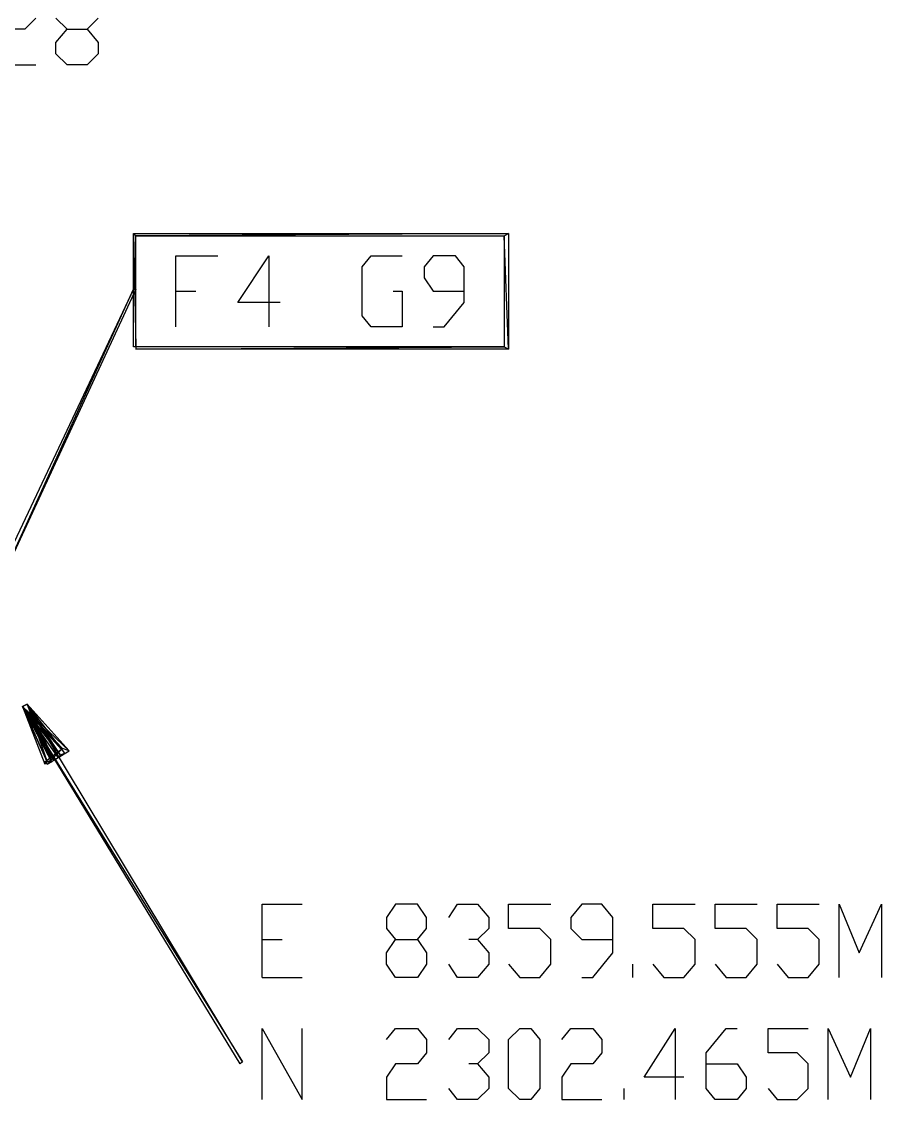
# Model space of a CAD drawing. Header units: millimetres. Extents: x 43 to 1147, y -811 to -31.
# Drawn here: x 348 to 394.5, y -145.2 to -87 of the extents above; entities that cross this region are included whole.
import ezdxf

# ---------------------------------------------------------------- set-up
doc = ezdxf.new("R2010")
doc.units = ezdxf.units.MM
doc.layers.add('EDITED_LINES', color=4, linetype='Continuous')

msp = doc.modelspace()

# ---------------------------------------------------------------- linework, layer by layer
at = {"layer": 'EDITED_LINES'}
for p, q in [((348.76, -86.8), (348.16, -87.4)), ((349.84, -86.8), (350.44, -87.4)), ((351.52, -87.4), (352.12, -86.8)), ((348.16, -87.4), (347.08, -87.4)), ((349.84, -88.12), (350.44, -87.4)), ((350.44, -87.4), (351.52, -87.4)), ((351.52, -87.4), (352.12, -88.12)), ((349.84, -88.72), (349.84, -88.12)), ((352.12, -88.12), (352.12, -88.72)), ((350.44, -89.32), (349.84, -88.72)), ((352.12, -88.72), (351.52, -89.32)), ((346.48, -89.32), (348.76, -89.32)), ((351.52, -89.32), (350.44, -89.32)), ((354.16, -98.56), (354.04, -98.44)), ((354.04, -98.44), (374.32, -98.44)), ((354.16, -98.56), (354.04, -98.44)), ((354.04, -98.44), (354.16, -104.56)), ((354.04, -98.44), (354.16, -104.56)), ((354.04, -104.56), (354.04, -98.44)), ((374.32, -98.44), (354.16, -98.56)), ((374.32, -98.44), (354.16, -98.56)), ((374.08, -98.56), (374.32, -98.44)), ((374.08, -98.56), (374.32, -98.44)), ((374.32, -98.44), (374.32, -104.68)), ((354.16, -98.56), (374.08, -98.56)), ((354.16, -104.56), (354.16, -98.56)), ((374.32, -104.68), (374.08, -98.56)), ((374.08, -98.56), (374.08, -104.56)), ((374.32, -104.68), (374.08, -98.56)), ((356.32, -103.48), (356.32, -99.64)), ((356.32, -99.64), (358.6, -99.64)), ((359.68, -102.16), (361.36, -99.64)), ((361.36, -99.64), (361.36, -103.48)), ((366.4, -100.24), (366.88, -99.64)), ((366.88, -99.64), (368.56, -99.64)), ((370.24, -99.64), (369.76, -100.24)), ((371.44, -99.64), (370.24, -99.64)), ((371.92, -100.24), (371.44, -99.64)), ((366.4, -102.88), (366.4, -100.24)), ((369.76, -100.24), (369.76, -100.84)), ((371.92, -102.16), (371.92, -100.24)), ((369.76, -100.84), (370.24, -101.56)), ((354.04, -101.44), (345.64, -119.2)), ((345.88, -119.32), (354.04, -101.44)), ((345.88, -119.32), (354.04, -101.44)), ((354.16, -101.44), (345.88, -119.32)), ((354.04, -101.44), (354.16, -101.44)), ((356.32, -101.56), (357.4, -101.56)), ((368.08, -101.56), (368.56, -101.56)), ((368.56, -101.56), (368.56, -103.48)), ((370.24, -101.56), (371.92, -101.56)), ((361.96, -102.16), (359.68, -102.16)), ((370.84, -103.48), (371.92, -102.16)), ((366.88, -103.48), (366.4, -102.88)), ((368.56, -103.48), (366.88, -103.48)), ((370.24, -103.48), (370.84, -103.48)), ((354.16, -104.56), (354.04, -104.56)), ((354.16, -104.56), (354.16, -104.68)), ((354.16, -104.68), (374.08, -104.56)), ((374.08, -104.56), (354.16, -104.56)), ((354.16, -104.68), (374.08, -104.56)), ((374.32, -104.68), (354.16, -104.68)), ((374.08, -104.56), (374.32, -104.68)), ((374.08, -104.56), (374.32, -104.68)), ((348.04, -124), (348.28, -123.88)), ((348.28, -123.88), (348.04, -124)), ((348.04, -124), (348.28, -123.88)), ((348.28, -123.88), (348.04, -124)), ((348.04, -124), (348.28, -123.88)), ((348.28, -123.88), (348.04, -124)), ((348.04, -124), (348.28, -123.88)), ((348.28, -123.88), (348.04, -124)), ((348.28, -123.88), (348.04, -124)), ((349.36, -127), (348.04, -124)), ((348.04, -124), (349.24, -127.12)), ((349.36, -127), (348.04, -124)), ((348.04, -124), (350.56, -126.4)), ((348.04, -124), (350.56, -126.4)), ((350.2, -126.28), (348.04, -124)), ((349.6, -126.88), (348.04, -124)), ((348.04, -124), (349.36, -127)), ((349.6, -126.88), (348.04, -124)), ((348.04, -124), (350.32, -126.52)), ((348.04, -124), (350.32, -126.52)), ((350.08, -126.64), (348.04, -124)), ((349.72, -126.88), (348.04, -124)), ((348.04, -124), (349.6, -127)), ((349.72, -126.88), (348.04, -124)), ((348.04, -124), (350.32, -126.52)), ((348.04, -124), (350.32, -126.52)), ((350.08, -126.64), (348.04, -124)), ((349.72, -126.88), (348.04, -124)), ((348.04, -124), (349.6, -127)), ((349.72, -126.88), (348.04, -124)), ((348.04, -124), (350.08, -126.64)), ((348.04, -124), (350.08, -126.64)), ((349.96, -126.76), (348.04, -124)), ((348.04, -124), (359.92, -143.2)), ((348.04, -124), (359.92, -143.2)), ((359.8, -143.32), (348.04, -124)), ((348.28, -123.88), (349.36, -127)), ((350.56, -126.4), (348.28, -123.88)), ((348.28, -123.88), (349.6, -126.88)), ((350.32, -126.52), (348.28, -123.88)), ((348.28, -123.88), (349.72, -126.88)), ((350.32, -126.52), (348.28, -123.88)), ((348.28, -123.88), (349.72, -126.88)), ((350.08, -126.64), (348.28, -123.88)), ((359.92, -143.2), (348.28, -123.88)), ((349.24, -127), (350.2, -126.28)), ((350.2, -126.28), (349.36, -127.12)), ((350.2, -126.28), (349.36, -127.12)), ((349.36, -127.12), (350.56, -126.4)), ((350.56, -126.4), (350.2, -126.28)), ((350.56, -126.4), (350.2, -126.28)), ((349.24, -127.12), (349.36, -127)), ((349.36, -127.12), (349.24, -127)), ((349.36, -127), (349.6, -126.88)), ((349.6, -127), (349.72, -126.88)), ((349.6, -127), (349.72, -126.88)), ((350.08, -126.64), (349.96, -126.76)), ((350.32, -126.52), (350.08, -126.64)), ((350.32, -126.52), (350.08, -126.64)), ((361, -138.64), (361, -134.68)), ((361, -134.68), (363.16, -134.68)), ((368.2, -134.68), (367.72, -135.4)), ((369.4, -134.68), (368.2, -134.68)), ((369.88, -135.4), (369.4, -134.68)), ((371.08, -135.4), (371.56, -134.68)), ((371.56, -134.68), (372.64, -134.68)), ((372.64, -134.68), (373.24, -135.4)), ((374.32, -136), (374.32, -134.68)), ((374.32, -134.68), (376.6, -134.68)), ((378.28, -134.68), (377.68, -135.4)), ((379.36, -134.68), (378.28, -134.68)), ((379.96, -135.4), (379.36, -134.68)), ((382.12, -136), (382.12, -134.68)), ((382.12, -134.68), (384.4, -134.68)), ((385.48, -136), (385.48, -134.68)), ((385.48, -134.68), (387.76, -134.68)), ((388.84, -136), (388.84, -134.68)), ((388.84, -134.68), (391.12, -134.68)), ((392.2, -138.64), (392.2, -134.68)), ((392.2, -134.68), (393.28, -137.32)), ((393.28, -137.32), (394.48, -134.68)), ((394.48, -134.68), (394.48, -138.64)), ((367.72, -135.4), (367.72, -136)), ((369.88, -136), (369.88, -135.4)), ((373.24, -135.4), (373.24, -136)), ((377.68, -135.4), (377.68, -136)), ((379.96, -137.32), (379.96, -135.4)), ((367.72, -136), (368.2, -136.6)), ((369.4, -136.6), (369.88, -136)), ((373.24, -136), (372.64, -136.6)), ((376, -136), (374.32, -136)), ((376.6, -136.6), (376, -136)), ((377.68, -136), (378.28, -136.6)), ((383.8, -136), (382.12, -136)), ((384.4, -136.6), (383.8, -136)), ((387.16, -136), (385.48, -136)), ((387.76, -136.6), (387.16, -136)), ((390.52, -136), (388.84, -136)), ((391.12, -136.6), (390.52, -136)), ((361, -136.6), (362.08, -136.6)), ((367.72, -137.32), (368.2, -136.6)), ((368.2, -136.6), (369.4, -136.6)), ((369.4, -136.6), (369.88, -137.32)), ((372.64, -136.6), (372.16, -136.6)), ((372.64, -136.6), (373.24, -137.32)), ((376.6, -137.92), (376.6, -136.6)), ((378.28, -136.6), (379.96, -136.6)), ((384.4, -137.92), (384.4, -136.6)), ((387.76, -137.92), (387.76, -136.6)), ((391.12, -137.92), (391.12, -136.6)), ((367.72, -137.92), (367.72, -137.32)), ((369.88, -137.32), (369.88, -137.92)), ((373.24, -137.32), (373.24, -137.92)), ((378.88, -138.64), (379.96, -137.32)), ((368.2, -138.64), (367.72, -137.92)), ((369.88, -137.92), (369.4, -138.64)), ((371.56, -138.64), (371.08, -137.92)), ((373.24, -137.92), (372.64, -138.64)), ((374.32, -137.92), (374.92, -138.64)), ((376, -138.64), (376.6, -137.92)), ((381.04, -138.64), (381.04, -137.92)), ((382.12, -137.92), (382.72, -138.64)), ((383.8, -138.64), (384.4, -137.92)), ((385.48, -137.92), (386.08, -138.64)), ((387.16, -138.64), (387.76, -137.92)), ((388.84, -137.92), (389.44, -138.64)), ((390.52, -138.64), (391.12, -137.92)), ((361, -138.64), (363.16, -138.64)), ((369.4, -138.64), (368.2, -138.64)), ((372.64, -138.64), (371.56, -138.64)), ((374.92, -138.64), (376, -138.64)), ((378.28, -138.64), (378.88, -138.64)), ((382.72, -138.64), (383.8, -138.64)), ((386.08, -138.64), (387.16, -138.64)), ((389.44, -138.64), (390.52, -138.64)), ((361, -145.24), (361, -141.4)), ((361, -141.4), (363.16, -145.24)), ((363.16, -145.24), (363.16, -141.4)), ((367.72, -142), (368.2, -141.4)), ((368.2, -141.4), (369.4, -141.4)), ((369.4, -141.4), (369.88, -142)), ((371.08, -142), (371.56, -141.4)), ((371.56, -141.4), (372.64, -141.4)), ((372.64, -141.4), (373.24, -142)), ((374.32, -142), (374.92, -141.4)), ((374.92, -141.4), (375.52, -141.4)), ((375.52, -141.4), (376, -142)), ((377.2, -142), (377.68, -141.4)), ((377.68, -141.4), (378.88, -141.4)), ((378.88, -141.4), (379.36, -142)), ((381.64, -144.04), (383.32, -141.4)), ((383.32, -141.4), (383.32, -145.24)), ((385, -142.72), (386.08, -141.4)), ((386.08, -141.4), (386.68, -141.4)), ((388.36, -142.72), (388.36, -141.4)), ((388.36, -141.4), (390.52, -141.4)), ((391.6, -145.24), (391.6, -141.4)), ((391.6, -141.4), (392.8, -144.04)), ((392.8, -144.04), (393.88, -141.4)), ((393.88, -141.4), (393.88, -145.24)), ((369.88, -142), (369.88, -142.72)), ((373.24, -142), (373.24, -142.72)), ((374.32, -144.64), (374.32, -142)), ((376, -142), (376, -144.64)), ((379.36, -142), (379.36, -142.72)), ((369.88, -142.72), (369.4, -143.32)), ((373.24, -142.72), (372.64, -143.32)), ((379.36, -142.72), (378.88, -143.32)), ((385, -144.64), (385, -142.72)), ((389.92, -142.72), (388.36, -142.72)), ((390.52, -143.32), (389.92, -142.72)), ((359.92, -143.2), (359.8, -143.32)), ((368.2, -143.32), (367.72, -144.04)), ((369.4, -143.32), (368.2, -143.32)), ((372.64, -143.32), (372.16, -143.32)), ((372.64, -143.32), (373.24, -144.04)), ((377.68, -143.32), (377.2, -144.04)), ((378.88, -143.32), (377.68, -143.32)), ((385, -143.32), (386.68, -143.32)), ((386.68, -143.32), (387.16, -144.04)), ((390.52, -144.64), (390.52, -143.32)), ((367.72, -144.04), (367.72, -145.24)), ((373.24, -144.04), (373.24, -144.64)), ((377.2, -144.04), (377.2, -145.24)), ((383.8, -144.04), (381.64, -144.04)), ((387.16, -144.04), (387.16, -144.64)), ((371.56, -145.24), (371.08, -144.64)), ((373.24, -144.64), (372.64, -145.24)), ((374.92, -145.24), (374.32, -144.64)), ((376, -144.64), (375.52, -145.24)), ((380.56, -145.24), (380.56, -144.64)), ((385.48, -145.24), (385, -144.64)), ((387.16, -144.64), (386.68, -145.24)), ((388.36, -144.64), (388.84, -145.24)), ((389.92, -145.24), (390.52, -144.64)), ((367.72, -145.24), (369.88, -145.24)), ((372.64, -145.24), (371.56, -145.24)), ((375.52, -145.24), (374.92, -145.24)), ((377.2, -145.24), (379.36, -145.24)), ((386.68, -145.24), (385.48, -145.24)), ((388.84, -145.24), (389.92, -145.24))]:
    msp.add_line(p, q, dxfattribs=at)

doc.saveas('drawing.dxf')
